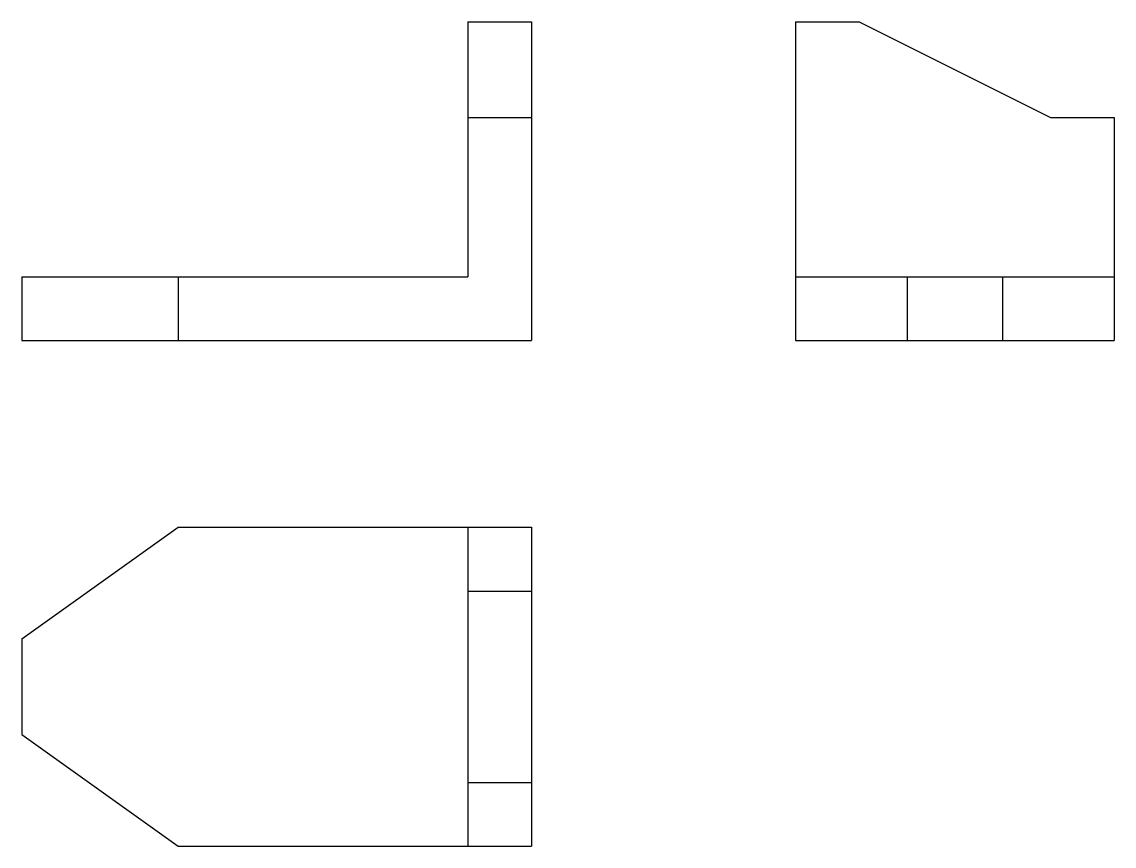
# Model space of a CAD drawing. Header units: millimetres. Extents: x 1100 to 1443, y 358 to 616.
import ezdxf

# ---------------------------------------------------------------- set-up
doc = ezdxf.new("R2010")
doc.units = ezdxf.units.MM
doc.layers.add('粗实线', color=7, linetype='Continuous')

msp = doc.modelspace()

# ---------------------------------------------------------------- linework, layer by layer
at = {"layer": '粗实线'}
for p, q in [((1240.09, 616.45), (1260.09, 616.45)), ((1240.09, 616.45), (1240.09, 536.45)), ((1260.09, 616.45), (1260.09, 516.45)), ((1342.92, 616.45), (1342.92, 516.45)), ((1342.92, 616.45), (1362.92, 616.45)), ((1362.92, 616.45), (1422.92, 586.45)), ((1240.09, 586.45), (1260.09, 586.45)), ((1422.92, 586.45), (1442.92, 586.45)), ((1442.92, 586.45), (1442.92, 516.45)), ((1100.09, 536.45), (1240.09, 536.45)), ((1100.09, 536.45), (1100.09, 516.45)), ((1149.15, 536.45), (1149.15, 516.45)), ((1342.92, 536.45), (1442.92, 536.45)), ((1377.92, 536.45), (1377.92, 516.45)), ((1407.92, 536.45), (1407.92, 516.45)), ((1100.09, 516.45), (1260.09, 516.45)), ((1342.92, 516.45), (1442.92, 516.45)), ((1100.09, 422.9), (1149.15, 457.9)), ((1149.15, 457.9), (1260.09, 457.9)), ((1240.09, 457.9), (1240.09, 357.9)), ((1260.09, 457.9), (1260.09, 357.9)), ((1240.09, 437.9), (1260.09, 437.9)), ((1100.09, 422.9), (1100.09, 392.9)), ((1100.09, 392.9), (1149.15, 357.9)), ((1240.09, 377.9), (1260.09, 377.9)), ((1149.15, 357.9), (1260.09, 357.9))]:
    msp.add_line(p, q, dxfattribs=at)

doc.saveas('drawing.dxf')
